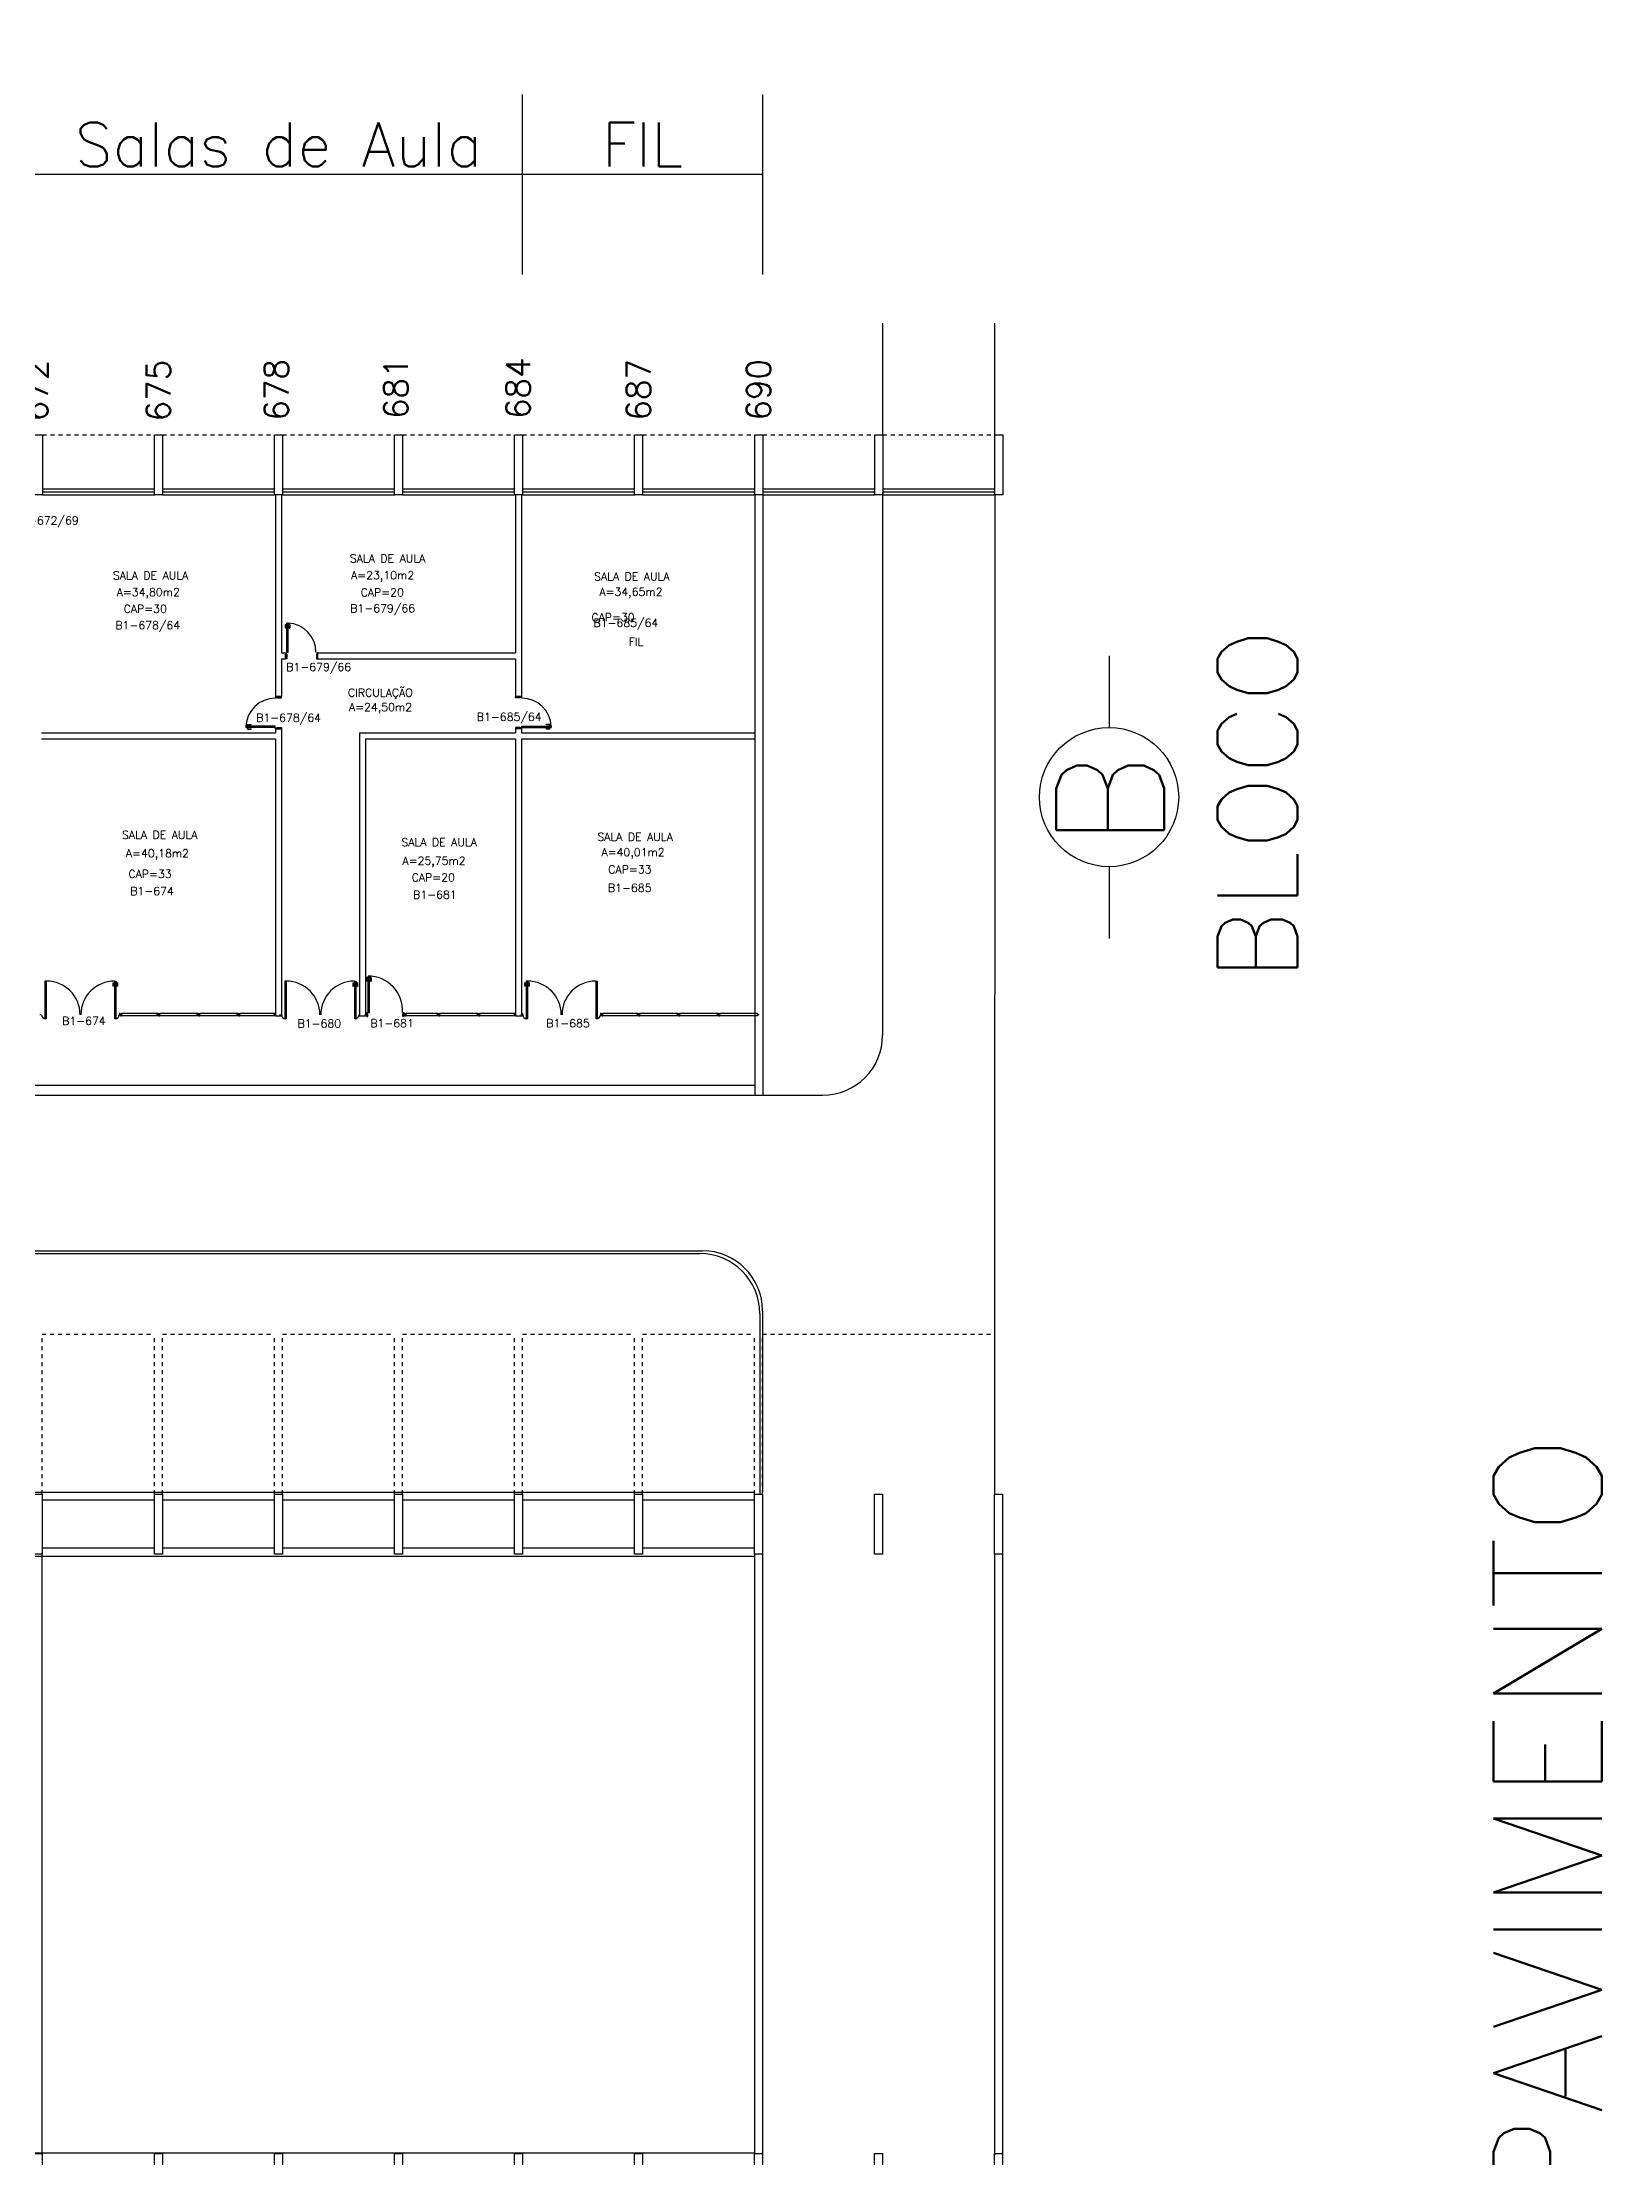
# Model space of a CAD drawing. Extents: x -16 to 243, y 482 to 579.
# Drawn here: x 204.4 to 243.4, y 525.6 to 578.5 of the extents above; entities that cross this region are included whole.
import ezdxf

# ---------------------------------------------------------------- set-up
doc = ezdxf.new("R2010")
doc.units = 0
doc.header["$LTSCALE"] = 0.02
doc.header["$MEASUREMENT"] = 0
doc.linetypes.add('HIDDEN2', pattern=[0.1875, 0.125, -0.0625])
doc.layers.get('0').update_dxf_attribs({"linetype": 'CONTINUOUS'})
for name, color, linetype in [('ALV', 2, 'CONTINUOUS'), ('AREA', 2, 'CONTINUOUS'), ('CENTRO_DE_CUSTO', 1, 'CONTINUOUS'), ('DIV', 2, 'CONTINUOUS'), ('ESQ', 1, 'CONTINUOUS'), ('ESTR', 3, 'CONTINUOUS'), ('NOPILAR1', 2, 'CONTINUOUS'), ('PISO', 1, 'CONTINUOUS'), ('PORTA', 2, 'CONTINUOUS'), ('PROJ', 1, 'HIDDEN2'), ('TEXTO', 2, 'CONTINUOUS'), ('TEXTO-ENDEREÇO', 2, 'CONTINUOUS'), ('TXT-IDENTIFICAÇÃO', 4, 'CONTINUOUS'), ('USO1', 2, 'CONTINUOUS')]:
    doc.layers.add(name, color=color, linetype=linetype)
doc.styles.add('1', font='romans.shx')
doc.styles.add('LEGENDA', font='romans.shx', dxfattribs={"height": 0.2})
doc.styles.add('NOPILAR', font='simplex.shx', dxfattribs={"height": 0.6})
doc.styles.add('UNB-100', font='simplex.shx', dxfattribs={"height": 0.2})
doc.styles.add('UNB-100-1', font='simplex.shx', dxfattribs={"height": 0.2})
doc.dimstyles.new('1-600', dxfattribs={"dimtxt": 1.1, "dimasz": 2.5, "dimexe": 2, "dimexo": 4, "dimgap": 0.2, "dimtad": 1, "dimdec": 0, "dimzin": 4, "dimdsep": 46, "dimlunit": 6, "dimtxsty": '1', "dimblk1": 'NONE', "dimblk2": 'NONE', "dimsah": 1, "dimcen": 0, "dimclrd": 2, "dimclre": 2, "dimclrt": 2, "dimadec": 0, "dimazin": 0, "dimtfac": 1, "dimtdec": 0, "dimtmove": 2, "dimatfit": 3, "dimldrblk": 'NONE', "dimfxl": 0, "dimtolj": 1, "dimtzin": 0, "dimarcsym": 0})

# ---------------------------------------------------------------- blocks, each defined once
blk = doc.blocks.new('PILAR-SLN')
for points in [[(0.2, 0), (0.2, -1.5), (0, -1.5), (0, 0)], [(0.197, -26.487), (0.197, -27.987), (-0.003, -27.987), (-0.003, -26.487)], [(0.197, -42.97), (0.197, -44.47), (-0.003, -44.47), (-0.003, -42.97)]]:
    blk.add_lwpolyline(points, close=True)
blk = doc.blocks.new('PDVDP-SLN')
for p, q in [((0.112, 0.84), (0.112, -0.1)), ((0.147, 0.84), (0.112, 0.84)), ((0.147, 0.84), (0.147, -0.1)), ((1.853, 0.84), (1.888, 0.84)), ((1.853, 0.84), (1.853, -0.1)), ((1.888, 0.84), (1.888, -0.1)), ((0.009, 0), (-0.009, 0)), ((0, -0.012), (0, 0.01)), ((0.147, -0.1), (0.112, -0.1))]:
    blk.add_line(p, q)
for centre, radius, start, end in [((0.148, -0.002), 0.843, 0, 90), ((1.853, -0.002), 0.843, 90, 180), ((0.131, 0), 0.101, 180, 270), ((1.87, 0), 0.101, 270, 0)]:
    blk.add_arc(centre, radius, start, end)
blk = doc.blocks.new('MTINI-SLN')
for p, q in [((-0.03, 0.008), (-0.03, 0.03)), ((0.03, 0.03), (-0.03, 0.03)), ((-0.03, 0.008), (-0.02, 0.008)), ((-0.009, 0.03), (-0.027, 0.03)), ((-0.02, 0.008), (-0.02, 0)), ((-0.001, 0), (-0.02, 0)), ((-0.006, 0.02), (-0.006, 0.03)), ((-0.006, 0.023), (-0.006, 0.027)), ((-0.006, 0.02), (0.006, 0.02)), ((0.005, 0.03), (-0.005, 0.03)), ((0.005, 0), (-0.005, 0)), ((0.004, 0.02), (-0.004, 0.02)), ((0.02, 0), (-0.001, 0)), ((0, -0.005), (0, 0.005)), ((0.006, 0.02), (0.006, 0.03)), ((0.006, 0.023), (0.006, 0.027)), ((0.009, 0.03), (0.027, 0.03)), ((0.03, 0.008), (0.02, 0.008)), ((0.02, 0), (0.02, 0.008)), ((0.03, 0.008), (0.03, 0.03))]:
    blk.add_line(p, q)
blk = doc.blocks.new('DIVMT-SLN')
for p, q in [((-0.03, 0.03), (-0.03, 0.006)), ((-0.008, 0.03), (-0.03, 0.03)), ((-0.0185, 0.006), (-0.03, 0.006)), ((-0.0185, -0.006), (-0.0185, 0.006)), ((-0.008, 0.03), (-0.008, 0.02)), ((-0.008, 0.02), (0.008, 0.02)), ((-0.0051, 0), (0.0051, 0)), ((0.0051, 0), (-0.0051, 0)), ((-0.0051, 0), (0.0051, 0)), ((0, -0.0051), (0, 0.0051)), ((0, 0.0051), (0, -0.0051)), ((0.008, 0.03), (0.008, 0.02)), ((0.008, 0.03), (0.03, 0.03)), ((0.0205, 0.006), (0.03, 0.006)), ((0.0205, -0.006), (0.0205, 0.006)), ((0.0205, 0.006), (0.0205, -0.006)), ((0.0205, 0.006), (0.03, 0.006)), ((0.97, 0.03), (0.03, 0.03)), ((0.03, 0.006), (0.03, 0.03)), ((0.03, -0.03), (0.03, 0.03)), ((0.03, -0.005), (0.03, 0.005)), ((0.97, -0.03), (0.97, 0.03)), ((0.97, 0.03), (0.97, 0.009)), ((0.97, 0.009), (0.97, 0.027)), ((0.9795, 0.006), (0.97, 0.006)), ((0.97, -0.005), (0.97, 0.005)), ((0.9795, 0.006), (0.9795, -0.006)), ((1.0051, 0), (0.9949, 0)), ((1, 0.0051), (1, -0.0051)), ((-0.0185, -0.006), (-0.03, -0.006)), ((-0.03, -0.03), (-0.03, -0.006)), ((-0.008, -0.03), (-0.03, -0.03)), ((-0.008, -0.03), (-0.008, -0.02)), ((-0.008, -0.02), (0.008, -0.02)), ((0.008, -0.03), (0.008, -0.02)), ((0.008, -0.03), (0.03, -0.03)), ((0.0205, -0.006), (0.03, -0.006)), ((0.0205, -0.006), (0.03, -0.006)), ((0.03, -0.006), (0.03, -0.03)), ((0.97, -0.03), (0.03, -0.03)), ((0.9795, -0.006), (0.97, -0.006)), ((0.97, -0.009), (0.97, -0.027))]:
    blk.add_line(p, q)
blk = doc.blocks.new('PE80-SLN')
at = {"color": 2}
for p, q in [((0.075, 0), (-0.075, 0)), ((-0.075, -0.03), (-0.075, 0)), ((0.075, 0), (0.075, -0.02)), ((0.04, -0.03), (-0.075, -0.03)), ((0.075, -0.02), (0.04, -0.02)), ((0.04, -0.03), (0.04, -0.02)), ((0.085, -0.03), (0.817, -0.03)), ((0.085, -0.03), (0.085, -0.065)), ((0.085, -0.065), (0.817, -0.065)), ((0.817, -0.065), (0.817, -0.03)), ((0.04, -0.771), (-0.075, -0.771)), ((-0.075, -0.771), (-0.075, -0.801)), ((0.075, -0.801), (-0.075, -0.801)), ((0.075, -0.802), (-0.075, -0.802)), ((0.04, -0.771), (0.04, -0.781)), ((0.075, -0.781), (0.04, -0.781)), ((0.075, -0.801), (0.075, -0.781))]:
    blk.add_line(p, q, dxfattribs=at)
at = {"color": 1}
for p, q in [((0.777, 0.01), (0.687, 0.01)), ((0.687, 0), (0.687, 0.01)), ((0.777, 0.01), (0.777, -0.03)), ((0.767, 0), (0.687, 0)), ((0.767, -0.095), (0.687, -0.095)), ((0.687, -0.095), (0.687, -0.105)), ((0.777, -0.105), (0.687, -0.105)), ((0.767, 0), (0.767, -0.03)), ((0.767, -0.095), (0.767, -0.065)), ((0.777, -0.105), (0.777, -0.065))]:
    blk.add_line(p, q, dxfattribs=at)
blk.add_arc((0.085, -0.03), 0.731, 270, 357.3429, dxfattribs=at)
blk = doc.blocks.new('PD80-SLN')
at = {"color": 1}
for p, q in [((-0.777, 0.01), (-0.777, -0.03)), ((-0.777, 0.01), (-0.687, 0.01)), ((-0.687, 0), (-0.687, 0.01)), ((-0.777, -0.105), (-0.777, -0.065)), ((-0.777, -0.105), (-0.687, -0.105)), ((-0.767, 0), (-0.767, -0.03)), ((-0.767, 0), (-0.687, 0)), ((-0.767, -0.095), (-0.767, -0.065)), ((-0.767, -0.095), (-0.687, -0.095)), ((-0.687, -0.095), (-0.687, -0.105))]:
    blk.add_line(p, q, dxfattribs=at)
at = {"color": 2}
for p, q in [((-0.075, 0), (0.075, 0)), ((-0.075, 0), (-0.075, -0.02)), ((0.075, -0.03), (0.075, 0)), ((-0.817, -0.065), (-0.817, -0.03)), ((-0.085, -0.03), (-0.817, -0.03)), ((-0.085, -0.065), (-0.817, -0.065)), ((-0.085, -0.03), (-0.085, -0.065)), ((-0.075, -0.02), (-0.04, -0.02)), ((-0.04, -0.03), (-0.04, -0.02)), ((-0.04, -0.03), (0.075, -0.03)), ((-0.075, -0.781), (-0.04, -0.781)), ((-0.075, -0.801), (-0.075, -0.781)), ((-0.075, -0.801), (0.075, -0.801)), ((-0.075, -0.802), (0.075, -0.802)), ((-0.04, -0.771), (0.075, -0.771)), ((-0.04, -0.771), (-0.04, -0.781)), ((0.075, -0.771), (0.075, -0.801))]:
    blk.add_line(p, q, dxfattribs=at)
at = {"color": 1}
blk.add_arc((-0.085, -0.03), 0.731, 182.6571, 270, dxfattribs=at)
blk = doc.blocks.new('*D51')
at = {"layer": 'USO1', "color": 2, "lineweight": -2}
for p, q in [((204.187, 572.697), (204.187, 577.197)), ((216.387, 572.697), (216.387, 577.197)), ((216.387, 575.197), (204.187, 575.197))]:
    blk.add_line(p, q, dxfattribs=at)
at = {"layer": 'USO1', "color": 2, "insert": (210.287, 575.947), "char_height": 1.1, "attachment_point": 5, "style": '1'}
blk.add_mtext('\\A1;Salas de Aula', dxfattribs=at)
blk = doc.blocks.new('_NONE')
at = {"color": 0, "linetype": 'ByBlock'}
blk.add_circle((0, 0), 0.25, dxfattribs=at)
blk = doc.blocks.new('*D52')
at = {"layer": 'USO1', "color": 2, "lineweight": -2}
for p, q in [((216.387, 572.697), (216.387, 577.197)), ((222.387, 572.697), (222.387, 577.197)), ((222.387, 575.197), (216.387, 575.197))]:
    blk.add_line(p, q, dxfattribs=at)
at = {"layer": 'USO1', "color": 2, "insert": (219.387, 575.947), "char_height": 1.1, "attachment_point": 5, "style": '1'}
blk.add_mtext('\\A1;FIL', dxfattribs=at)

msp = doc.modelspace()

# ---------------------------------------------------------------- linework, layer by layer
at = {"layer": 'ALV'}
for p, q in [((210.212, 567.197), (210.212, 562.148)), ((210.362, 567.197), (210.362, 563.247)), ((216.212, 567.197), (216.212, 563.247)), ((216.362, 567.197), (216.362, 562.148)), ((222.187, 567.197), (222.187, 552.185)), ((222.387, 567.222), (222.387, 552.185)), ((210.362, 563.247), (210.462, 563.247)), ((210.462, 563.097), (210.462, 563.247)), ((211.263, 563.247), (216.212, 563.247)), ((211.263, 563.097), (211.263, 563.247)), ((210.362, 563.097), (210.362, 562.148)), ((210.362, 563.097), (210.462, 563.097)), ((211.263, 563.097), (216.212, 563.097)), ((216.212, 563.097), (216.212, 562.148)), ((210.362, 562.148), (210.212, 562.148)), ((216.362, 562.148), (216.212, 562.148)), ((204.362, 561.247), (210.212, 561.247)), ((204.362, 561.097), (210.212, 561.097)), ((210.212, 561.347), (210.212, 561.247)), ((210.362, 561.347), (210.212, 561.347)), ((210.212, 561.097), (210.212, 554.168)), ((210.362, 561.347), (210.362, 554.168)), ((212.312, 561.247), (216.212, 561.247)), ((212.312, 561.247), (212.312, 554.167)), ((212.462, 561.097), (216.212, 561.097)), ((212.462, 561.097), (212.462, 554.167)), ((216.212, 561.347), (216.212, 561.247)), ((216.362, 561.347), (216.212, 561.347)), ((216.212, 561.097), (216.212, 554.168)), ((216.362, 561.347), (216.362, 561.247)), ((216.362, 561.247), (222.187, 561.247)), ((216.362, 561.097), (216.362, 554.168)), ((216.362, 561.097), (222.187, 561.097)), ((210.212, 554.168), (210.362, 554.168)), ((212.312, 554.167), (212.462, 554.167)), ((216.212, 554.168), (216.362, 554.168)), ((0.227, 552.435), (222.187, 552.435)), ((0.227, 552.185), (222.237, 552.185)), ((222.187, 552.185), (222.387, 552.185))]:
    msp.add_line(p, q, dxfattribs=at)
at = {"layer": 'DIV'}
for p, q in [((206.15, 554.998), (206.15, 554.908)), ((206.15, 554.998), (206.19, 554.998)), ((206.16, 554.908), (206.15, 554.908)), ((206.16, 554.988), (206.16, 554.908)), ((206.16, 554.988), (206.19, 554.988)), ((206.265, 554.998), (206.225, 554.998)), ((206.255, 554.988), (206.225, 554.988)), ((206.255, 554.988), (206.255, 554.908)), ((206.255, 554.908), (206.265, 554.908)), ((206.265, 554.998), (206.265, 554.908)), ((212.145, 554.996), (212.185, 554.996)), ((212.145, 554.996), (212.145, 554.906)), ((212.155, 554.906), (212.145, 554.906)), ((212.155, 554.986), (212.185, 554.986)), ((212.155, 554.986), (212.155, 554.906)), ((212.26, 554.996), (212.22, 554.996)), ((212.25, 554.986), (212.22, 554.986)), ((212.25, 554.986), (212.25, 554.906)), ((212.25, 554.906), (212.26, 554.906)), ((212.26, 554.996), (212.26, 554.906)), ((212.485, 555.124), (212.485, 555.034)), ((212.485, 555.124), (212.525, 555.124)), ((212.495, 555.034), (212.485, 555.034)), ((212.495, 555.114), (212.495, 555.034)), ((212.495, 555.114), (212.525, 555.114)), ((212.527, 554.25), (212.527, 555.164)), ((212.557, 555.164), (212.527, 555.164)), ((212.557, 554.25), (212.557, 555.164)), ((212.6, 555.124), (212.559, 555.124)), ((212.59, 555.114), (212.559, 555.114)), ((212.59, 555.114), (212.59, 555.034)), ((212.59, 555.034), (212.599, 555.034)), ((212.6, 555.124), (212.6, 555.034)), ((216.434, 554.998), (216.434, 554.908)), ((216.434, 554.998), (216.474, 554.998)), ((216.444, 554.908), (216.434, 554.908)), ((216.444, 554.988), (216.444, 554.908)), ((216.444, 554.988), (216.474, 554.988)), ((216.549, 554.998), (216.509, 554.998)), ((216.539, 554.988), (216.509, 554.988)), ((216.539, 554.988), (216.539, 554.908)), ((216.539, 554.908), (216.549, 554.908)), ((216.549, 554.998), (216.549, 554.908)), ((206.332, 554.228), (206.31, 554.228)), ((206.31, 554.228), (206.31, 554.204)), ((206.321, 554.204), (206.31, 554.204)), ((206.31, 554.168), (206.31, 554.192)), ((206.321, 554.192), (206.31, 554.192)), ((206.321, 554.192), (206.321, 554.204)), ((206.332, 554.228), (206.332, 554.218)), ((206.332, 554.218), (206.348, 554.218)), ((206.335, 554.198), (206.345, 554.198)), ((206.345, 554.198), (206.335, 554.198)), ((206.335, 554.198), (206.345, 554.198)), ((206.34, 554.203), (206.34, 554.193)), ((206.34, 554.193), (206.34, 554.203)), ((206.348, 554.228), (206.37, 554.228)), ((206.348, 554.228), (206.348, 554.218)), ((206.36, 554.204), (206.37, 554.204)), ((206.36, 554.204), (206.36, 554.192)), ((206.36, 554.192), (206.36, 554.204)), ((206.36, 554.204), (206.37, 554.204)), ((206.36, 554.192), (206.37, 554.192)), ((206.36, 554.192), (206.37, 554.192)), ((206.37, 554.168), (206.37, 554.228)), ((206.37, 554.204), (206.37, 554.228)), ((207.257, 554.228), (206.37, 554.228)), ((206.37, 554.193), (206.37, 554.203)), ((206.37, 554.192), (206.37, 554.168)), ((207.257, 554.228), (207.257, 554.207)), ((207.257, 554.168), (207.257, 554.228)), ((207.257, 554.207), (207.257, 554.225)), ((207.266, 554.204), (207.257, 554.204)), ((207.257, 554.193), (207.257, 554.203)), ((207.266, 554.192), (207.257, 554.192)), ((207.266, 554.204), (207.266, 554.192)), ((207.292, 554.198), (207.282, 554.198)), ((207.287, 554.203), (207.287, 554.193)), ((209.279, 554.228), (209.257, 554.228)), ((209.257, 554.228), (209.257, 554.204)), ((209.268, 554.204), (209.257, 554.204)), ((209.257, 554.168), (209.257, 554.192)), ((209.268, 554.192), (209.257, 554.192)), ((209.268, 554.192), (209.268, 554.204)), ((209.279, 554.228), (209.279, 554.218)), ((209.279, 554.218), (209.295, 554.218)), ((209.282, 554.198), (209.292, 554.198)), ((209.292, 554.198), (209.282, 554.198)), ((209.282, 554.198), (209.292, 554.198)), ((209.287, 554.203), (209.287, 554.193)), ((209.287, 554.193), (209.287, 554.203)), ((209.295, 554.228), (209.317, 554.228)), ((209.295, 554.228), (209.295, 554.218)), ((209.307, 554.204), (209.317, 554.204)), ((209.307, 554.204), (209.307, 554.192)), ((209.307, 554.192), (209.307, 554.204)), ((209.307, 554.204), (209.317, 554.204)), ((209.307, 554.192), (209.317, 554.192)), ((209.307, 554.192), (209.317, 554.192)), ((209.317, 554.168), (209.317, 554.228)), ((209.317, 554.204), (209.317, 554.228)), ((210.182, 554.228), (209.317, 554.228)), ((209.317, 554.193), (209.317, 554.203)), ((209.317, 554.192), (209.317, 554.168)), ((210.182, 554.228), (210.182, 554.207)), ((210.182, 554.168), (210.182, 554.228)), ((210.182, 554.207), (210.182, 554.225)), ((210.191, 554.204), (210.182, 554.204)), ((210.182, 554.193), (210.182, 554.203)), ((210.191, 554.192), (210.182, 554.192)), ((210.191, 554.204), (210.191, 554.192)), ((210.217, 554.198), (210.207, 554.198)), ((210.212, 554.203), (210.212, 554.193)), ((212.491, 554.249), (212.491, 554.234)), ((212.511, 554.249), (212.491, 554.249)), ((212.491, 554.234), (212.491, 554.164)), ((212.511, 554.219), (212.511, 554.249)), ((212.511, 554.219), (212.521, 554.219)), ((212.521, 554.149), (212.521, 554.219)), ((212.527, 554.25), (212.557, 554.25)), ((213.4, 554.219), (213.39, 554.219)), ((213.39, 554.149), (213.39, 554.219)), ((213.4, 554.219), (213.4, 554.249)), ((213.4, 554.249), (213.42, 554.249)), ((213.441, 554.228), (213.419, 554.228)), ((213.419, 554.228), (213.419, 554.204)), ((213.43, 554.204), (213.419, 554.204)), ((213.419, 554.168), (213.419, 554.192)), ((213.43, 554.192), (213.419, 554.192)), ((213.42, 554.249), (213.42, 554.234)), ((213.42, 554.234), (213.42, 554.164)), ((213.43, 554.192), (213.43, 554.204)), ((213.441, 554.228), (213.441, 554.218)), ((213.441, 554.218), (213.457, 554.218)), ((213.444, 554.198), (213.454, 554.198)), ((213.454, 554.198), (213.444, 554.198)), ((213.444, 554.198), (213.454, 554.198)), ((213.449, 554.203), (213.449, 554.193)), ((213.449, 554.193), (213.449, 554.203)), ((213.457, 554.228), (213.479, 554.228)), ((213.457, 554.228), (213.457, 554.218)), ((213.469, 554.204), (213.479, 554.204)), ((213.469, 554.204), (213.469, 554.192)), ((213.469, 554.192), (213.469, 554.204)), ((213.469, 554.204), (213.479, 554.204)), ((213.469, 554.192), (213.479, 554.192)), ((213.469, 554.192), (213.479, 554.192)), ((213.479, 554.168), (213.479, 554.228)), ((213.479, 554.204), (213.479, 554.228)), ((214.257, 554.228), (213.479, 554.228)), ((213.479, 554.193), (213.479, 554.203)), ((213.479, 554.192), (213.479, 554.168)), ((214.257, 554.228), (214.257, 554.207)), ((214.257, 554.168), (214.257, 554.228)), ((214.257, 554.207), (214.257, 554.225)), ((214.266, 554.204), (214.257, 554.204)), ((214.257, 554.193), (214.257, 554.203)), ((214.266, 554.192), (214.257, 554.192)), ((214.266, 554.204), (214.266, 554.192)), ((214.292, 554.198), (214.282, 554.198)), ((214.287, 554.203), (214.287, 554.193)), ((215.279, 554.228), (215.257, 554.228)), ((215.257, 554.228), (215.257, 554.204)), ((215.268, 554.204), (215.257, 554.204)), ((215.257, 554.168), (215.257, 554.192)), ((215.268, 554.192), (215.257, 554.192)), ((215.268, 554.192), (215.268, 554.204)), ((215.279, 554.228), (215.279, 554.218)), ((215.279, 554.218), (215.295, 554.218)), ((215.282, 554.198), (215.292, 554.198)), ((215.292, 554.198), (215.282, 554.198)), ((215.282, 554.198), (215.292, 554.198)), ((215.287, 554.203), (215.287, 554.193)), ((215.287, 554.193), (215.287, 554.203)), ((215.295, 554.228), (215.317, 554.228)), ((215.295, 554.228), (215.295, 554.218)), ((215.307, 554.204), (215.317, 554.204)), ((215.307, 554.204), (215.307, 554.192)), ((215.307, 554.192), (215.307, 554.204)), ((215.307, 554.204), (215.317, 554.204)), ((215.307, 554.192), (215.317, 554.192)), ((215.307, 554.192), (215.317, 554.192)), ((216.182, 554.228), (215.317, 554.228)), ((215.317, 554.168), (215.317, 554.228)), ((215.317, 554.204), (215.317, 554.228)), ((215.317, 554.193), (215.317, 554.203)), ((215.317, 554.192), (215.317, 554.168)), ((216.182, 554.228), (216.182, 554.207)), ((216.182, 554.168), (216.182, 554.228)), ((216.182, 554.207), (216.182, 554.225)), ((216.191, 554.204), (216.182, 554.204)), ((216.182, 554.193), (216.182, 554.203)), ((216.191, 554.192), (216.182, 554.192)), ((216.191, 554.204), (216.191, 554.192)), ((216.217, 554.198), (216.207, 554.198)), ((216.212, 554.203), (216.212, 554.193)), ((218.358, 554.228), (218.336, 554.228)), ((218.336, 554.228), (218.336, 554.204)), ((218.348, 554.204), (218.336, 554.204)), ((218.336, 554.168), (218.336, 554.192)), ((218.348, 554.192), (218.336, 554.192)), ((218.348, 554.192), (218.348, 554.204)), ((218.358, 554.228), (218.358, 554.218)), ((218.358, 554.218), (218.374, 554.218)), ((218.361, 554.198), (218.372, 554.198)), ((218.372, 554.198), (218.361, 554.198)), ((218.361, 554.198), (218.372, 554.198)), ((218.366, 554.203), (218.366, 554.193)), ((218.366, 554.193), (218.366, 554.203)), ((218.374, 554.228), (218.396, 554.228)), ((218.374, 554.228), (218.374, 554.218)), ((218.387, 554.204), (218.396, 554.204)), ((218.387, 554.204), (218.387, 554.192)), ((218.387, 554.192), (218.387, 554.204)), ((218.387, 554.204), (218.396, 554.204)), ((218.387, 554.192), (218.396, 554.192)), ((218.387, 554.192), (218.396, 554.192)), ((218.396, 554.168), (218.396, 554.228)), ((218.396, 554.204), (218.396, 554.228)), ((219.257, 554.228), (218.396, 554.228)), ((218.396, 554.193), (218.396, 554.203)), ((218.396, 554.192), (218.396, 554.168)), ((219.257, 554.228), (219.257, 554.207)), ((219.257, 554.168), (219.257, 554.228)), ((219.257, 554.207), (219.257, 554.225)), ((219.266, 554.204), (219.257, 554.204)), ((219.257, 554.193), (219.257, 554.203)), ((219.266, 554.192), (219.257, 554.192)), ((219.266, 554.204), (219.266, 554.192)), ((219.292, 554.198), (219.282, 554.198)), ((219.287, 554.203), (219.287, 554.193)), ((206.332, 554.168), (206.31, 554.168)), ((206.332, 554.178), (206.348, 554.178)), ((206.332, 554.168), (206.332, 554.178)), ((206.348, 554.168), (206.348, 554.178)), ((206.348, 554.168), (206.37, 554.168)), ((207.257, 554.168), (206.37, 554.168)), ((207.257, 554.189), (207.257, 554.171)), ((209.279, 554.168), (209.257, 554.168)), ((209.279, 554.178), (209.295, 554.178)), ((209.279, 554.168), (209.279, 554.178)), ((209.295, 554.168), (209.295, 554.178)), ((209.295, 554.168), (209.317, 554.168)), ((210.182, 554.168), (209.317, 554.168)), ((210.182, 554.189), (210.182, 554.171)), ((212.491, 554.164), (212.491, 554.149)), ((212.491, 554.149), (212.521, 554.149)), ((213.42, 554.149), (213.39, 554.149)), ((213.441, 554.168), (213.419, 554.168)), ((213.42, 554.164), (213.42, 554.149)), ((213.441, 554.178), (213.457, 554.178)), ((213.441, 554.168), (213.441, 554.178)), ((213.457, 554.168), (213.457, 554.178)), ((213.457, 554.168), (213.479, 554.168)), ((214.257, 554.168), (213.479, 554.168)), ((214.257, 554.189), (214.257, 554.171)), ((215.279, 554.168), (215.257, 554.168)), ((215.279, 554.178), (215.295, 554.178)), ((215.279, 554.168), (215.279, 554.178)), ((215.295, 554.168), (215.295, 554.178)), ((215.295, 554.168), (215.317, 554.168)), ((216.182, 554.168), (215.317, 554.168)), ((216.182, 554.189), (216.182, 554.171)), ((218.358, 554.168), (218.336, 554.168)), ((218.358, 554.178), (218.374, 554.178)), ((218.358, 554.168), (218.358, 554.178)), ((218.374, 554.168), (218.374, 554.178)), ((218.374, 554.168), (218.396, 554.168)), ((219.257, 554.168), (218.396, 554.168)), ((219.257, 554.189), (219.257, 554.171))]:
    msp.add_line(p, q, dxfattribs=at)
msp.add_arc((212.524, 554.299), 0.865, 356.6786, 90, dxfattribs=at)
at = {"layer": 'ESQ'}
for p, q in [((204.387, 567.347), (207.188, 567.347)), ((204.387, 567.272), (207.188, 567.272)), ((204.387, 567.197), (207.188, 567.197)), ((207.387, 567.347), (210.188, 567.347)), ((207.387, 567.272), (210.188, 567.272)), ((207.387, 567.197), (210.188, 567.197)), ((210.387, 567.347), (213.188, 567.347)), ((210.387, 567.272), (213.188, 567.272)), ((210.387, 567.197), (213.188, 567.197)), ((213.387, 567.347), (216.188, 567.347)), ((213.387, 567.272), (216.188, 567.272)), ((213.387, 567.197), (216.188, 567.197)), ((216.387, 567.347), (219.188, 567.347)), ((216.387, 567.272), (219.188, 567.272)), ((216.387, 567.197), (219.188, 567.197)), ((219.387, 567.347), (222.188, 567.347)), ((219.387, 567.272), (222.188, 567.272)), ((219.387, 567.197), (222.188, 567.197)), ((222.387, 567.347), (225.188, 567.347)), ((222.387, 567.272), (225.188, 567.272)), ((222.387, 567.197), (225.188, 567.197)), ((225.387, 567.347), (228.188, 567.347)), ((225.387, 567.272), (228.188, 567.272)), ((225.387, 567.197), (228.188, 567.197))]:
    msp.add_line(p, q, dxfattribs=at)
at = {"layer": 'PISO'}
for p, q in [((225.387, 568.697), (225.387, 571.481)), ((228.187, 568.697), (228.187, 571.481)), ((225.385, 567.244), (225.385, 553.685)), ((228.187, 567.197), (228.184, 542.21)), ((222.387, 552.185), (223.885, 552.185)), ((190.755, 548.296), (220.884, 548.296)), ((190.825, 548.226), (220.814, 548.226)), ((222.384, 546.796), (222.384, 542.258)), ((222.314, 546.726), (222.314, 542.21)), ((189.384, 542.26), (222.184, 542.26)), ((207.184, 542.06), (204.384, 542.06)), ((210.184, 542.06), (207.384, 542.06)), ((213.184, 542.06), (210.384, 542.06)), ((216.184, 542.06), (213.384, 542.06)), ((219.184, 542.06), (216.384, 542.06)), ((222.184, 542.06), (219.384, 542.06)), ((189.384, 540.66), (222.184, 540.66)), ((207.184, 540.86), (204.384, 540.86)), ((204.384, 525.7), (204.384, 540.749)), ((210.184, 540.86), (207.384, 540.86)), ((213.184, 540.86), (210.384, 540.86)), ((216.184, 540.86), (213.384, 540.86)), ((219.184, 540.86), (216.384, 540.86)), ((222.184, 540.86), (219.384, 540.86)), ((222.184, 540.71), (222.184, 525.7)), ((222.384, 540.71), (222.384, 525.7)), ((228.184, 540.71), (228.184, 525.7)), ((228.384, 540.71), (228.384, 525.7)), ((189.384, 525.75), (222.184, 525.75))]:
    msp.add_line(p, q, dxfattribs=at)
for centre, start, end in [((223.885, 553.685), 270, 0), ((220.814, 546.726), 0, 90), ((220.884, 546.796), 0, 90)]:
    msp.add_arc(centre, 1.5, start, end, dxfattribs=at)
at = {"layer": 'PROJ'}
for p, q in [((204.387, 568.697), (207.187, 568.697)), ((207.387, 568.697), (210.187, 568.697)), ((210.387, 568.697), (213.187, 568.697)), ((213.387, 568.697), (216.187, 568.697)), ((216.387, 568.697), (219.187, 568.697)), ((219.387, 568.697), (222.187, 568.697)), ((222.387, 568.697), (225.187, 568.697)), ((225.387, 568.697), (228.187, 568.697)), ((204.384, 546.21), (207.184, 546.21)), ((204.384, 542.21), (204.384, 546.21)), ((207.184, 542.21), (207.184, 546.21)), ((207.384, 542.21), (207.384, 546.21)), ((207.384, 546.21), (210.184, 546.21)), ((210.184, 542.21), (210.184, 546.21)), ((210.384, 542.21), (210.384, 546.21)), ((210.384, 546.21), (213.184, 546.21)), ((213.184, 542.21), (213.184, 546.21)), ((213.384, 546.21), (216.184, 546.21)), ((213.384, 542.21), (213.384, 546.21)), ((216.184, 542.21), (216.184, 546.21)), ((216.384, 542.21), (216.384, 546.21)), ((216.384, 546.21), (219.184, 546.21)), ((219.184, 542.21), (219.184, 546.21)), ((219.384, 546.21), (222.184, 546.21)), ((219.384, 542.21), (219.384, 546.21)), ((222.184, 542.21), (222.184, 546.21)), ((222.384, 546.21), (228.185, 546.21)), ((222.384, 542.21), (222.384, 546.21))]:
    msp.add_line(p, q, dxfattribs=at)
at = {"layer": 'TXT-IDENTIFICAÇÃO', "color": 2}
for p, q in [((231.045, 563.171), (231.045, 561.375)), ((231.045, 557.897), (231.045, 556.1))]:
    msp.add_line(p, q, dxfattribs=at)
at = {"layer": 'TXT-IDENTIFICAÇÃO', "color": 3}
msp.add_circle((231.045, 559.636), 1.739, dxfattribs=at)

# ---------------------------------------------------------------- block references
at = {"layer": 'DIV'}
for name, p in [('PDVDP-SLN', (204.337, 554.198)), ('PDVDP-SLN', (210.331, 554.196)), ('PDVDP-SLN', (216.362, 554.198)), ('DIVMT-SLN', (207.287, 554.198)), ('DIVMT-SLN', (208.287, 554.198)), ('DIVMT-SLN', (214.287, 554.198)), ('DIVMT-SLN', (219.287, 554.198)), ('DIVMT-SLN', (220.287, 554.198)), ('DIVMT-SLN', (221.287, 554.198))]:
    msp.add_blockref(name, p, dxfattribs=at)
for p, rotation in [((210.212, 554.198), 90), ((212.462, 554.199), 270), ((216.212, 554.198), 90), ((216.362, 554.198), 270)]:
    msp.add_blockref('MTINI-SLN', p, dxfattribs=dict(at, rotation=rotation))
at = {"layer": 'ESTR'}
for p in [(204.187, 568.697), (207.187, 568.697), (210.187, 568.697), (213.187, 568.697), (216.187, 568.697), (219.187, 568.697), (222.187, 568.697), (222.187, 568.697), (225.187, 568.697), (228.187, 568.697)]:
    msp.add_blockref('PILAR-SLN', p, dxfattribs=at)
at = {"layer": 'PORTA'}
for name, p, rotation in [('PE80-SLN', (210.462, 563.172), 90), ('PE80-SLN', (210.287, 561.347), 180), ('PD80-SLN', (216.287, 561.347), 180)]:
    msp.add_blockref(name, p, dxfattribs=dict(at, rotation=rotation))

# ---------------------------------------------------------------- texts
at = {"layer": 'AREA', "style": 'UNB-100'}
for s, p in [('A=34,80m2', (206.244, 564.66)), ('A=23,10m2', (212.101, 565.083)), ('A=34,65m2', (218.307, 564.67)), ('A=24,50m2', (212.048, 561.786)), ('A=40,18m2', (206.473, 558.132)), ('A=25,75m2', (213.385, 557.946)), ('A=40,01m2', (218.36, 558.159))]:
    msp.add_text(s, height=0.2, dxfattribs=at).set_placement(p)
at = {"layer": 'CENTRO_DE_CUSTO', "linetype": 'Continuous', "style": 'UNB-100'}
msp.add_text('FIL', height=0.2, dxfattribs=at).set_placement((219.037, 563.422))
at = {"layer": 'NOPILAR1', "style": 'NOPILAR'}
for s, p in [('672', (204.526, 569.027)), ('672', (204.526, 569.027)), ('675', (207.585, 569.027)), ('675', (207.585, 569.027)), ('678', (210.535, 569.047)), ('678', (210.535, 569.047)), ('681', (213.522, 569.086)), ('681', (213.522, 569.086)), ('684', (216.574, 569.086)), ('684', (216.574, 569.086)), ('687', (219.585, 569.047)), ('687', (219.585, 569.047)), ('690', (222.585, 569.047)), ('690', (222.585, 569.047))]:
    msp.add_text(s, height=0.6, rotation=90, dxfattribs=at).set_placement(p)
at = {"layer": 'TEXTO', "linetype": 'Continuous', "style": 'UNB-100'}
for s, p in [('SALA DE AULA', (212.071, 565.503)), ('SALA DE AULA', (206.147, 565.079)), ('CAP=20', (212.34, 564.654)), ('SALA DE AULA', (218.174, 565.053)), ('CAP=30', (206.417, 564.245)), ('B1-679/66', (212.08, 564.255)), ('B1-678/64', (206.209, 563.833)), ('CAP=30', (218.107, 564.031)), ('B1-685/64', (218.159, 563.893)), ('CIRCULAÇÃO', (212.022, 562.147)), ('SALA DE AULA', (206.375, 558.594)), ('SALA DE AULA', (213.359, 558.408)), ('SALA DE AULA', (218.256, 558.542)), ('CAP=33', (218.528, 557.73)), ('CAP=33', (206.535, 557.615)), ('B1-674', (206.582, 557.188)), ('CAP=20', (213.615, 557.53)), ('B1-685', (218.52, 557.269)), ('B1-681', (213.651, 557.098))]:
    msp.add_text(s, height=0.2, dxfattribs=at).set_placement(p)
at = {"layer": 'TEXTO-ENDEREÇO', "style": 'UNB-100-1'}
for s, p in [('B1-672/69', (203.674, 566.451)), ('B1-679/66', (210.481, 562.789)), ('B1-678/64', (209.729, 561.521)), ('B1-685/64', (215.243, 561.544)), ('B1-674', (204.88, 553.942)), ('B1-680', (210.763, 553.877)), ('B1-681', (212.581, 553.883)), ('B1-685', (216.977, 553.882))]:
    msp.add_text(s, height=0.2, dxfattribs=at).set_placement(p)
at = {"layer": 'TXT-IDENTIFICAÇÃO', "color": 4}
for s, height, style, p in [('BLOCO ', 2, 'LEGENDA', (235.757, 555.036)), ('B', 2.7, 'LEGENDA', (232.424, 558.346)), ('1° PAVIMENTO', 2.7, 'UNB-100', (243.355, 518.713))]:
    msp.add_text(s, height=height, rotation=90, dxfattribs=dict(at, style=style)).set_placement(p)

# ---------------------------------------------------------------- dimensions: what is measured, and where the dimension line sits
at = {"layer": 'USO1'}
for p1, p2, text, picture, middle in [((216.387, 568.697), (204.187, 568.697), 'Salas de Aula', '*D51', (210.287, 575.947)), ((222.387, 568.697), (216.387, 568.697), 'FIL', '*D52', (219.387, 575.947))]:
    dim = msp.add_aligned_dim(p1=p1, p2=p2, distance=-6.5, text=text, dimstyle='1-600', dxfattribs=at)
    dim.commit()
    dim.dimension.update_dxf_attribs({"geometry": picture, "text_midpoint": middle})

doc.saveas('drawing.dxf')
